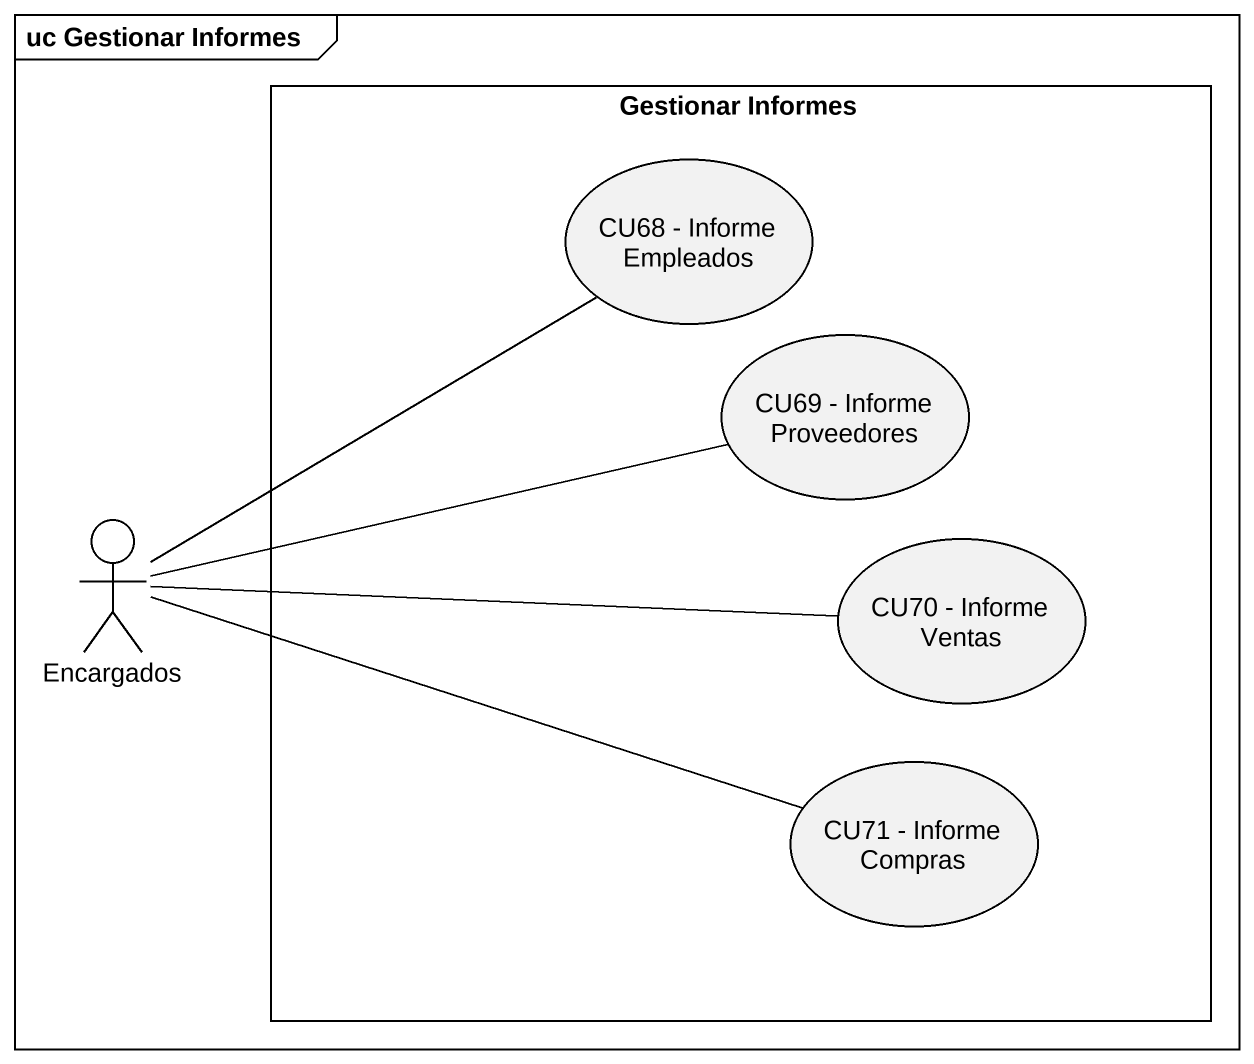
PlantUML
@startuml
mainframe uc Gestionar Informes
rectangle "Gestionar Informes" as Gestionar_Informes {
  usecase "CU68 - Informe Empleados" as CU68_Informe_Empleados
  usecase "CU69 - Informe Proveedores" as CU69_Informe_Proveedores
  usecase "CU70 - Informe Ventas" as CU70_Informe_Ventas
  usecase "CU71 - Informe Compras" as CU71_Informe_Compras
}
actor Encargados
Encargados -up- CU68_Informe_Empleados
Encargados -right- CU69_Informe_Proveedores
Encargados -right- CU70_Informe_Ventas
Encargados -right- CU71_Informe_Compras
@enduml
